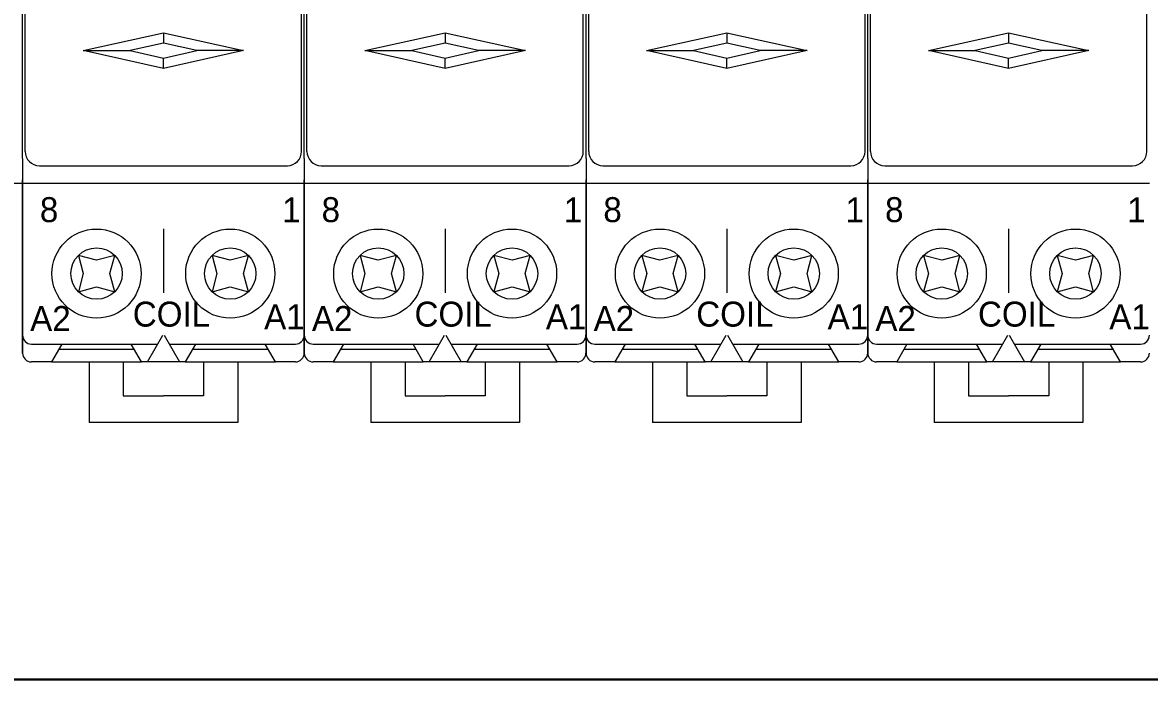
# Model space of a CAD drawing. Header units: millimetres. Extents: x -6000 to 26000, y -6000 to 26000.
# Drawn here: x 97.63 to 106.42, y -5188.62 to -5183.5 of the extents above; entities that cross this region are included whole.
import ezdxf

# ---------------------------------------------------------------- set-up
doc = ezdxf.new("R2010")
doc.units = ezdxf.units.MM
doc.header["$MEASUREMENT"] = 0
for name, color, linetype, lineweight in [('Чертеж и Рисунок_Ном._пера__1', 7, 'Continuous', 15), ('Чертеж и Рисунок_Ном._пера__21', 7, 'Continuous', 30), ('Чертеж и Рисунок_Ном._пера__7', 7, 'Continuous', 15)]:
    doc.layers.add(name, color=color, linetype=linetype, lineweight=lineweight)
doc.styles.add('СГЕНЕРИР_СТИЛЬ_3', font='')
doc.styles.get('СГЕНЕРИР_СТИЛЬ_3').set_extended_font_data('Arial')

msp = doc.modelspace()

# ---------------------------------------------------------------- linework, layer by layer
at = {"layer": 'Чертеж и Рисунок_Ном._пера__21', "color": 7, "linetype": 'Continuous', "lineweight": 30}
msp.add_line((85.1872, -5188.6205), (153.3598, -5188.6205), dxfattribs=at)
at = {"layer": 'Чертеж и Рисунок_Ном._пера__7', "color": 7, "linetype": 'Continuous', "lineweight": 15}
for p, q in [((97.631, -5184.5589), (97.631, -5180.9143)), ((99.8288, -5184.5589), (99.8288, -5180.9143)), ((102.0266, -5184.5589), (102.0266, -5180.9143)), ((104.2243, -5184.5589), (104.2243, -5180.9143)), ((97.6519, -5183.7104), (97.6519, -5183.154)), ((99.8079, -5183.7104), (99.8079, -5183.154)), ((99.8496, -5183.7104), (99.8496, -5183.154)), ((102.0057, -5183.7104), (102.0057, -5183.154)), ((102.0474, -5183.7104), (102.0474, -5183.154)), ((104.2035, -5183.7104), (104.2035, -5183.154)), ((104.2452, -5183.7104), (104.2452, -5183.154)), ((106.4013, -5183.7104), (106.4013, -5183.154)), ((97.631, -5184.5589), (97.631, -5183.2375)), ((99.8288, -5184.5589), (99.8288, -5183.2375)), ((102.0266, -5184.5589), (102.0266, -5183.2375)), ((104.2243, -5184.5589), (104.2243, -5183.2375)), ((98.1039, -5183.7174), (98.7299, -5183.5783)), ((98.7299, -5183.5783), (99.3558, -5183.7174)), ((98.7299, -5183.5783), (98.7299, -5183.6597)), ((100.3017, -5183.7174), (100.9277, -5183.5783)), ((100.9277, -5183.5783), (101.5536, -5183.7174)), ((100.9277, -5183.5783), (100.9277, -5183.6597)), ((102.4995, -5183.7174), (103.1255, -5183.5783)), ((103.1255, -5183.5783), (103.7514, -5183.7174)), ((103.1255, -5183.5783), (103.1255, -5183.6597)), ((104.6973, -5183.7174), (105.3232, -5183.5783)), ((105.3232, -5183.5783), (105.9492, -5183.7174)), ((105.3232, -5183.5783), (105.3232, -5183.6597)), ((98.7299, -5183.6597), (98.4702, -5183.7174)), ((98.9895, -5183.7174), (98.7299, -5183.6597)), ((100.9277, -5183.6597), (100.668, -5183.7174)), ((101.1873, -5183.7174), (100.9277, -5183.6597)), ((103.1255, -5183.6597), (102.8658, -5183.7174)), ((103.3851, -5183.7174), (103.1255, -5183.6597)), ((105.3232, -5183.6597), (105.0636, -5183.7174)), ((105.5829, -5183.7174), (105.3232, -5183.6597)), ((97.6519, -5184.5033), (97.6519, -5183.7104)), ((98.7299, -5183.8565), (98.1039, -5183.7174)), ((98.1039, -5183.7174), (98.4702, -5183.7174)), ((98.4702, -5183.7174), (98.7299, -5183.7751)), ((99.3558, -5183.7174), (98.7299, -5183.8565)), ((98.7299, -5183.7751), (98.9895, -5183.7174)), ((99.3558, -5183.7174), (98.9895, -5183.7174)), ((99.8079, -5184.5033), (99.8079, -5183.7104)), ((99.8496, -5184.5033), (99.8496, -5183.7104)), ((100.9277, -5183.8565), (100.3017, -5183.7174)), ((100.3017, -5183.7174), (100.668, -5183.7174)), ((100.668, -5183.7174), (100.9277, -5183.7751)), ((101.5536, -5183.7174), (100.9277, -5183.8565)), ((100.9277, -5183.7751), (101.1873, -5183.7174)), ((101.5536, -5183.7174), (101.1873, -5183.7174)), ((102.0057, -5184.5033), (102.0057, -5183.7104)), ((102.0474, -5184.5033), (102.0474, -5183.7104)), ((103.1255, -5183.8565), (102.4995, -5183.7174)), ((102.4995, -5183.7174), (102.8658, -5183.7174)), ((102.8658, -5183.7174), (103.1255, -5183.7751)), ((103.7514, -5183.7174), (103.1255, -5183.8565)), ((103.1255, -5183.7751), (103.3851, -5183.7174)), ((103.7514, -5183.7174), (103.3851, -5183.7174)), ((104.2035, -5184.5033), (104.2035, -5183.7104)), ((104.2452, -5184.5033), (104.2452, -5183.7104)), ((105.3232, -5183.8565), (104.6973, -5183.7174)), ((104.6973, -5183.7174), (105.0636, -5183.7174)), ((105.0636, -5183.7174), (105.3232, -5183.7751)), ((105.9492, -5183.7174), (105.3232, -5183.8565)), ((105.3232, -5183.7751), (105.5829, -5183.7174)), ((105.9492, -5183.7174), (105.5829, -5183.7174)), ((106.4013, -5184.5033), (106.4013, -5183.7104)), ((98.7299, -5183.8565), (98.7299, -5183.7751)), ((100.9277, -5183.8565), (100.9277, -5183.7751)), ((103.1255, -5183.8565), (103.1255, -5183.7751)), ((105.3232, -5183.8565), (105.3232, -5183.7751)), ((97.631, -5184.5589), (97.631, -5186.0751)), ((97.631, -5184.5589), (97.631, -5186.0751)), ((99.8288, -5184.5589), (99.8288, -5186.0751)), ((99.8288, -5184.5589), (99.8288, -5186.0751)), ((102.0266, -5184.5589), (102.0266, -5186.0751)), ((102.0266, -5184.5589), (102.0266, -5186.0751)), ((104.2243, -5184.5589), (104.2243, -5186.0751)), ((104.2243, -5184.5589), (104.2243, -5186.0751)), ((97.7631, -5184.6146), (99.6967, -5184.6146)), ((99.9609, -5184.6146), (101.8945, -5184.6146)), ((102.1587, -5184.6146), (104.0922, -5184.6146)), ((104.3565, -5184.6146), (106.29, -5184.6146)), ((97.631, -5184.808), (97.631, -5184.7258)), ((97.631, -5184.7258), (97.631, -5184.808)), ((99.8288, -5184.808), (99.8288, -5184.7258)), ((99.8288, -5184.7258), (99.8288, -5184.808)), ((102.0266, -5184.808), (102.0266, -5184.7258)), ((102.0266, -5184.7258), (102.0266, -5184.808)), ((104.2243, -5184.808), (104.2243, -5184.7258)), ((104.2243, -5184.7258), (104.2243, -5184.808)), ((97.631, -5184.7537), (95.4332, -5184.7537)), ((97.631, -5184.7537), (95.4332, -5184.7537)), ((99.8288, -5184.7537), (97.631, -5184.7537)), ((99.8288, -5184.7537), (97.631, -5184.7537)), ((97.631, -5185.936), (97.631, -5184.808)), ((97.631, -5184.808), (97.631, -5185.936)), ((102.0266, -5184.7537), (99.8288, -5184.7537)), ((102.0266, -5184.7537), (99.8288, -5184.7537)), ((99.8288, -5185.936), (99.8288, -5184.808)), ((99.8288, -5184.808), (99.8288, -5185.936)), ((104.2243, -5184.7537), (102.0266, -5184.7537)), ((104.2243, -5184.7537), (102.0266, -5184.7537)), ((102.0266, -5185.936), (102.0266, -5184.808)), ((102.0266, -5184.808), (102.0266, -5185.936)), ((106.4221, -5184.7537), (104.2243, -5184.7537)), ((106.4221, -5184.7537), (104.2243, -5184.7537)), ((104.2243, -5185.936), (104.2243, -5184.808)), ((104.2243, -5184.808), (104.2243, -5185.936)), ((98.7299, -5185.1067), (98.7299, -5185.6049)), ((100.9277, -5185.1067), (100.9277, -5185.6049)), ((103.1255, -5185.1067), (103.1255, -5185.6049)), ((105.3232, -5185.1067), (105.3232, -5185.6049)), ((98.0666, -5185.3145), (98.1046, -5185.4561)), ((98.2083, -5185.3524), (98.0666, -5185.3145)), ((98.3499, -5185.3145), (98.2083, -5185.3524)), ((98.312, -5185.4561), (98.3499, -5185.3145)), ((99.2515, -5185.3524), (99.1099, -5185.3145)), ((99.1099, -5185.3145), (99.1478, -5185.4561)), ((99.3932, -5185.3145), (99.2515, -5185.3524)), ((99.3552, -5185.4561), (99.3932, -5185.3145)), ((100.2644, -5185.3145), (100.3024, -5185.4561)), ((100.406, -5185.3524), (100.2644, -5185.3145)), ((100.5477, -5185.3145), (100.406, -5185.3524)), ((100.5097, -5185.4561), (100.5477, -5185.3145)), ((101.4493, -5185.3524), (101.3077, -5185.3145)), ((101.3077, -5185.3145), (101.3456, -5185.4561)), ((101.5909, -5185.3145), (101.4493, -5185.3524)), ((101.553, -5185.4561), (101.5909, -5185.3145)), ((102.4622, -5185.3145), (102.5001, -5185.4561)), ((102.6038, -5185.3524), (102.4622, -5185.3145)), ((102.7455, -5185.3145), (102.6038, -5185.3524)), ((102.7075, -5185.4561), (102.7455, -5185.3145)), ((103.6471, -5185.3524), (103.5054, -5185.3145)), ((103.5054, -5185.3145), (103.5434, -5185.4561)), ((103.7887, -5185.3145), (103.6471, -5185.3524)), ((103.7508, -5185.4561), (103.7887, -5185.3145)), ((104.66, -5185.3145), (104.6979, -5185.4561)), ((104.8016, -5185.3524), (104.66, -5185.3145)), ((104.9432, -5185.3145), (104.8016, -5185.3524)), ((104.9053, -5185.4561), (104.9432, -5185.3145)), ((105.8449, -5185.3524), (105.7032, -5185.3145)), ((105.7032, -5185.3145), (105.7412, -5185.4561)), ((105.9865, -5185.3145), (105.8449, -5185.3524)), ((105.9485, -5185.4561), (105.9865, -5185.3145)), ((98.1046, -5185.4561), (98.0666, -5185.5977)), ((98.3499, -5185.5977), (98.312, -5185.4561)), ((99.1478, -5185.4561), (99.1099, -5185.5977)), ((99.3932, -5185.5977), (99.3552, -5185.4561)), ((100.3024, -5185.4561), (100.2644, -5185.5977)), ((100.5477, -5185.5977), (100.5097, -5185.4561)), ((101.3456, -5185.4561), (101.3077, -5185.5977)), ((101.5909, -5185.5977), (101.553, -5185.4561)), ((102.5001, -5185.4561), (102.4622, -5185.5977)), ((102.7455, -5185.5977), (102.7075, -5185.4561)), ((103.5434, -5185.4561), (103.5054, -5185.5977)), ((103.7887, -5185.5977), (103.7508, -5185.4561)), ((104.6979, -5185.4561), (104.66, -5185.5977)), ((104.9432, -5185.5977), (104.9053, -5185.4561)), ((105.7412, -5185.4561), (105.7032, -5185.5977)), ((105.9865, -5185.5977), (105.9485, -5185.4561)), ((98.0666, -5185.5977), (98.2083, -5185.5598)), ((98.2083, -5185.5598), (98.3499, -5185.5977)), ((99.1099, -5185.5977), (99.2515, -5185.5598)), ((99.2515, -5185.5598), (99.3932, -5185.5977)), ((100.2644, -5185.5977), (100.406, -5185.5598)), ((100.406, -5185.5598), (100.5477, -5185.5977)), ((101.3077, -5185.5977), (101.4493, -5185.5598)), ((101.4493, -5185.5598), (101.5909, -5185.5977)), ((102.4622, -5185.5977), (102.6038, -5185.5598)), ((102.6038, -5185.5598), (102.7455, -5185.5977)), ((103.5054, -5185.5977), (103.6471, -5185.5598)), ((103.6471, -5185.5598), (103.7887, -5185.5977)), ((104.66, -5185.5977), (104.8016, -5185.5598)), ((104.8016, -5185.5598), (104.9432, -5185.5977)), ((105.7032, -5185.5977), (105.8449, -5185.5598)), ((105.8449, -5185.5598), (105.9865, -5185.5977)), ((97.631, -5186.0751), (97.631, -5185.936)), ((97.631, -5185.936), (97.631, -5186.0751)), ((98.6047, -5186.1447), (98.7252, -5185.936)), ((98.7346, -5185.936), (98.8551, -5186.1447)), ((99.8288, -5186.0751), (99.8288, -5185.936)), ((99.8288, -5185.936), (99.8288, -5186.0751)), ((100.8025, -5186.1447), (100.9229, -5185.936)), ((100.9324, -5185.936), (101.0529, -5186.1447)), ((102.0266, -5186.0751), (102.0266, -5185.936)), ((102.0266, -5185.936), (102.0266, -5186.0751)), ((103.0003, -5186.1447), (103.1207, -5185.936)), ((103.1302, -5185.936), (103.2506, -5186.1447)), ((104.2243, -5186.0751), (104.2243, -5185.936)), ((104.2243, -5185.936), (104.2243, -5186.0751)), ((105.198, -5186.1447), (105.3185, -5185.936)), ((105.328, -5185.936), (105.4484, -5186.1447)), ((97.7006, -5186.0056), (98.685, -5186.0056)), ((97.937, -5186.0056), (97.8567, -5186.1447)), ((98.5036, -5186.0473), (97.9129, -5186.0473)), ((98.5598, -5186.1447), (98.4795, -5186.0056)), ((98.7748, -5186.0056), (99.7592, -5186.0056)), ((98.9803, -5186.0056), (98.9, -5186.1447)), ((99.5469, -5186.0473), (98.9562, -5186.0473)), ((99.6031, -5186.1447), (99.5228, -5186.0056)), ((99.8983, -5186.0056), (100.8828, -5186.0056)), ((100.1348, -5186.0056), (100.0545, -5186.1447)), ((100.7014, -5186.0473), (100.1107, -5186.0473)), ((100.7576, -5186.1447), (100.6773, -5186.0056)), ((100.9726, -5186.0056), (101.957, -5186.0056)), ((101.1781, -5186.0056), (101.0977, -5186.1447)), ((101.7446, -5186.0473), (101.154, -5186.0473)), ((101.8009, -5186.1447), (101.7205, -5186.0056)), ((102.0961, -5186.0056), (103.0806, -5186.0056)), ((102.3326, -5186.0056), (102.2523, -5186.1447)), ((102.8992, -5186.0473), (102.3085, -5186.0473)), ((102.9554, -5186.1447), (102.8751, -5186.0056)), ((103.1703, -5186.0056), (104.1548, -5186.0056)), ((103.3758, -5186.0056), (103.2955, -5186.1447)), ((103.9424, -5186.0473), (103.3517, -5186.0473)), ((103.9986, -5186.1447), (103.9183, -5186.0056)), ((104.2939, -5186.0056), (105.2784, -5186.0056)), ((104.5304, -5186.0056), (104.4501, -5186.1447)), ((105.0969, -5186.0473), (104.5063, -5186.0473)), ((105.1532, -5186.1447), (105.0729, -5186.0056)), ((105.3681, -5186.0056), (106.3526, -5186.0056)), ((105.5736, -5186.0056), (105.4933, -5186.1447)), ((106.1402, -5186.0473), (105.5495, -5186.0473)), ((106.1964, -5186.1447), (106.1161, -5186.0056)), ((97.8567, -5186.1447), (97.7006, -5186.1447)), ((97.8567, -5186.1447), (98.5598, -5186.1447)), ((98.1498, -5186.1447), (98.1498, -5186.617)), ((98.4169, -5186.1447), (98.4169, -5186.4089)), ((98.6047, -5186.1447), (98.5598, -5186.1447)), ((98.8551, -5186.1447), (98.6047, -5186.1447)), ((98.9, -5186.1447), (98.8551, -5186.1447)), ((98.9, -5186.1447), (99.6031, -5186.1447)), ((99.0429, -5186.1447), (99.0429, -5186.4089)), ((99.3099, -5186.1447), (99.3099, -5186.617)), ((99.7592, -5186.1447), (99.6031, -5186.1447)), ((100.0545, -5186.1447), (99.8983, -5186.1447)), ((100.0545, -5186.1447), (100.7576, -5186.1447)), ((100.3476, -5186.1447), (100.3476, -5186.617)), ((100.6147, -5186.1447), (100.6147, -5186.4089)), ((100.8025, -5186.1447), (100.7576, -5186.1447)), ((101.0529, -5186.1447), (100.8025, -5186.1447)), ((101.0977, -5186.1447), (101.0529, -5186.1447)), ((101.0977, -5186.1447), (101.8009, -5186.1447)), ((101.2406, -5186.1447), (101.2406, -5186.4089)), ((101.5077, -5186.1447), (101.5077, -5186.617)), ((101.957, -5186.1447), (101.8009, -5186.1447)), ((102.2523, -5186.1447), (102.0961, -5186.1447)), ((102.2523, -5186.1447), (102.9554, -5186.1447)), ((102.5454, -5186.1447), (102.5454, -5186.617)), ((102.8125, -5186.1447), (102.8125, -5186.4089)), ((103.0003, -5186.1447), (102.9554, -5186.1447)), ((103.2506, -5186.1447), (103.0003, -5186.1447)), ((103.2955, -5186.1447), (103.2506, -5186.1447)), ((103.2955, -5186.1447), (103.9986, -5186.1447)), ((103.4384, -5186.1447), (103.4384, -5186.4089)), ((103.7055, -5186.1447), (103.7055, -5186.617)), ((104.1548, -5186.1447), (103.9986, -5186.1447)), ((104.4501, -5186.1447), (104.2939, -5186.1447)), ((104.4501, -5186.1447), (105.1532, -5186.1447)), ((104.7432, -5186.1447), (104.7432, -5186.617)), ((105.0103, -5186.1447), (105.0103, -5186.4089)), ((105.198, -5186.1447), (105.1532, -5186.1447)), ((105.4484, -5186.1447), (105.198, -5186.1447)), ((105.4933, -5186.1447), (105.4484, -5186.1447)), ((105.4933, -5186.1447), (106.1964, -5186.1447)), ((105.6362, -5186.1447), (105.6362, -5186.4089)), ((105.9033, -5186.1447), (105.9033, -5186.617)), ((106.3526, -5186.1447), (106.1964, -5186.1447)), ((98.4169, -5186.4089), (98.7299, -5186.4089)), ((99.0429, -5186.4089), (98.7299, -5186.4089)), ((100.6147, -5186.4089), (100.9277, -5186.4089)), ((101.2406, -5186.4089), (100.9277, -5186.4089)), ((102.8125, -5186.4089), (103.1255, -5186.4089)), ((103.4384, -5186.4089), (103.1255, -5186.4089)), ((105.0103, -5186.4089), (105.3232, -5186.4089)), ((105.6362, -5186.4089), (105.3232, -5186.4089)), ((99.3099, -5186.617), (98.1498, -5186.617)), ((101.5077, -5186.617), (100.3476, -5186.617)), ((103.7055, -5186.617), (102.5454, -5186.617)), ((105.9033, -5186.617), (104.7432, -5186.617))]:
    msp.add_line(p, q, dxfattribs=at)
for centre, radius in [((98.2083, -5185.4561), 0.3477), ((99.2515, -5185.4561), 0.3477), ((100.406, -5185.4561), 0.3477), ((101.4493, -5185.4561), 0.3477), ((102.6038, -5185.4561), 0.3477), ((103.6471, -5185.4561), 0.3477), ((104.8016, -5185.4561), 0.3477), ((105.8449, -5185.4561), 0.3477), ((98.2083, -5185.4561), 0.2003), ((99.2515, -5185.4561), 0.2003), ((100.406, -5185.4561), 0.2003), ((101.4493, -5185.4561), 0.2003), ((102.6038, -5185.4561), 0.2003), ((103.6471, -5185.4561), 0.2003), ((104.8016, -5185.4561), 0.2003), ((105.8449, -5185.4561), 0.2003)]:
    msp.add_circle(centre, radius, dxfattribs=at)
for centre, radius, start, end in [((97.7631, -5184.5033), 0.1113, 180, 270), ((99.6966, -5184.5033), 0.1113, 270, 0), ((99.9609, -5184.5033), 0.1113, 180, 270), ((101.8944, -5184.5033), 0.1113, 270, 0), ((102.1587, -5184.5033), 0.1113, 180, 270), ((104.0922, -5184.5033), 0.1113, 270, 0), ((104.3565, -5184.5033), 0.1113, 180, 270), ((106.29, -5184.5033), 0.1113, 270, 0), ((97.7006, -5185.936), 0.0695, 180, 270), ((99.7592, -5185.936), 0.0695, 270, 0), ((99.8983, -5185.936), 0.0695, 180, 270), ((101.957, -5185.936), 0.0695, 270, 0), ((102.0961, -5185.936), 0.0695, 180, 270), ((104.1548, -5185.936), 0.0695, 270, 0), ((104.2939, -5185.936), 0.0695, 180, 270), ((106.3526, -5185.936), 0.0695, 270, 0), ((97.7006, -5186.0751), 0.0695, 180, 270), ((99.7592, -5186.0751), 0.0695, 270, 0), ((99.8983, -5186.0751), 0.0695, 180, 270), ((101.957, -5186.0751), 0.0695, 270, 0), ((102.0961, -5186.0751), 0.0695, 180, 270), ((104.1548, -5186.0751), 0.0695, 270, 0), ((104.2939, -5186.0751), 0.0695, 180, 270), ((106.3526, -5186.0751), 0.0695, 270, 0)]:
    msp.add_arc(centre, radius, start, end, dxfattribs=at)

# ---------------------------------------------------------------- texts
at = {"layer": 'Чертеж и Рисунок_Ном._пера__1', "color": 7, "linetype": 'Continuous', "lineweight": 15, "char_height": 0.19474, "attachment_point": 7, "style": 'СГЕНЕРИР_СТИЛЬ_3'}
for s, insert in [('\\A1;{\\W0.950000x;\\pql;\\fArial|b0|i0|c204|p38;8}', (97.7662, -5185.0574)), ('\\A1;{\\W0.950000x;\\pql;\\fArial|b0|i0|c204|p38;1}', (99.6558, -5185.0558)), ('\\A1;{\\W0.950000x;\\pql;\\fArial|b0|i0|c204|p38;8}', (99.964, -5185.0574)), ('\\A1;{\\W0.950000x;\\pql;\\fArial|b0|i0|c204|p38;1}', (101.8536, -5185.0558)), ('\\A1;{\\W0.950000x;\\pql;\\fArial|b0|i0|c204|p38;8}', (102.1618, -5185.0574)), ('\\A1;{\\W0.950000x;\\pql;\\fArial|b0|i0|c204|p38;1}', (104.0514, -5185.0558)), ('\\A1;{\\W0.950000x;\\pql;\\fArial|b0|i0|c204|p38;8}', (104.3596, -5185.0574)), ('\\A1;{\\W0.950000x;\\pql;\\fArial|b0|i0|c204|p38;1}', (106.2492, -5185.0558)), ('\\A1;{\\W0.950000x;\\pql;\\fArial|b0|i0|c204|p38;COIL}', (98.4911, -5185.872)), ('\\A1;{\\W0.950000x;\\pql;\\fArial|b0|i0|c204|p38;A1}', (99.5158, -5185.8896)), ('\\A1;{\\W0.950000x;\\pql;\\fArial|b0|i0|c204|p38;COIL}', (100.6889, -5185.872)), ('\\A1;{\\W0.950000x;\\pql;\\fArial|b0|i0|c204|p38;A1}', (101.7136, -5185.8896)), ('\\A1;{\\W0.950000x;\\pql;\\fArial|b0|i0|c204|p38;COIL}', (102.8867, -5185.872)), ('\\A1;{\\W0.950000x;\\pql;\\fArial|b0|i0|c204|p38;A1}', (103.9114, -5185.8896)), ('\\A1;{\\W0.950000x;\\pql;\\fArial|b0|i0|c204|p38;COIL}', (105.0845, -5185.872)), ('\\A1;{\\W0.950000x;\\pql;\\fArial|b0|i0|c204|p38;A1}', (106.1091, -5185.8896)), ('\\A1;{\\W0.950000x;\\pql;\\fArial|b0|i0|c204|p38;A2}', (97.6906, -5185.9035)), ('\\A1;{\\W0.950000x;\\pql;\\fArial|b0|i0|c204|p38;A2}', (99.8884, -5185.9035)), ('\\A1;{\\W0.950000x;\\pql;\\fArial|b0|i0|c204|p38;A2}', (102.0862, -5185.9035)), ('\\A1;{\\W0.950000x;\\pql;\\fArial|b0|i0|c204|p38;A2}', (104.2839, -5185.9035))]:
    msp.add_mtext(s, dxfattribs=dict(at, insert=insert))

doc.saveas('drawing.dxf')
